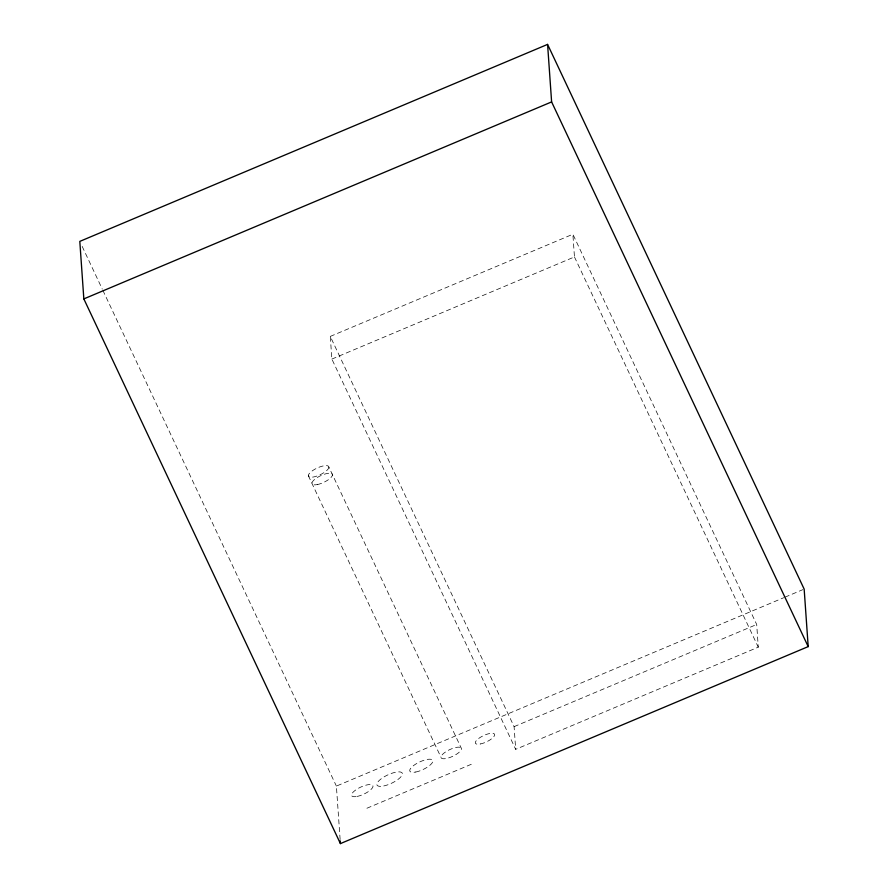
<?xml version="1.0" encoding="UTF-8"?>
<svg xmlns="http://www.w3.org/2000/svg" width="888" height="888" viewBox="0 0 888 888"><rect width="100%" height="100%" fill="white"/><g stroke="black" fill="none" stroke-linecap="round" stroke-linejoin="round"><path stroke-width="0.67" stroke-dasharray="4.44 3.33" d="M330.281 336.408L572.871 234.243L756.698 624.486L758.274 647.163L515.684 749.328L331.868 359.085L330.281 336.408L514.096 726.639L515.684 749.328M331.868 359.085L574.458 256.932L572.871 234.243M340.126 839.493L336.386 786.091L783.716 597.713M784.992 597.169L802.885 589.632M514.096 726.639L756.698 624.486M366.922 808.235L473.915 763.181M574.458 256.932L758.274 647.163M328.882 467.088A11.222 3.674 -25.2 0 1 313.719 476.945A11.222 3.674 -25.2 0 1 313.242 470.196A11.222 3.674 -25.2 0 1 328.882 467.088L461.505 748.64A11.222 3.674 -25.2 0 1 446.342 758.496A11.222 3.674 -25.2 0 1 445.865 751.748A11.222 3.674 -25.2 0 1 461.505 748.64M308.347 475.735L440.97 757.286M82.173 246.409L102.275 289.077M102.864 290.332L336.386 786.091M480.375 743.966A10.567 3.463 -25.2 0 0 494.66 734.676A10.567 3.463 -25.2 0 0 479.931 737.595A10.567 3.463 -25.2 0 0 480.375 743.966M317.316 484.571A11.222 3.674 -25.2 0 0 332.478 474.714A11.222 3.674 -25.2 0 0 316.838 477.811A11.222 3.674 -25.2 0 0 317.316 484.571M415.784 772.016A12.665 4.151 -25.2 0 0 432.9 760.883A12.665 4.151 -25.2 0 0 415.251 764.39A12.665 4.151 -25.2 0 0 415.784 772.016M383.783 785.947A13.964 4.573 -25.2 0 0 402.386 773.615A13.964 4.573 -25.2 0 0 382.684 777.755A13.964 4.573 -25.2 0 0 383.783 785.947M357.143 796.425A11.733 3.841 -25.2 0 0 372.993 786.113A11.733 3.841 -25.2 0 0 356.643 789.354A11.733 3.841 -25.2 0 0 357.143 796.425"/><path stroke-width="1.33" d="M547.585 44.4L79.809 241.392L83.838 298.901L340.415 843.6L808.191 646.608L804.162 589.099L547.585 44.4L551.615 101.909L808.191 646.608M83.838 298.901L551.615 101.909M340.215 840.858L340.415 843.6"/></g></svg>
